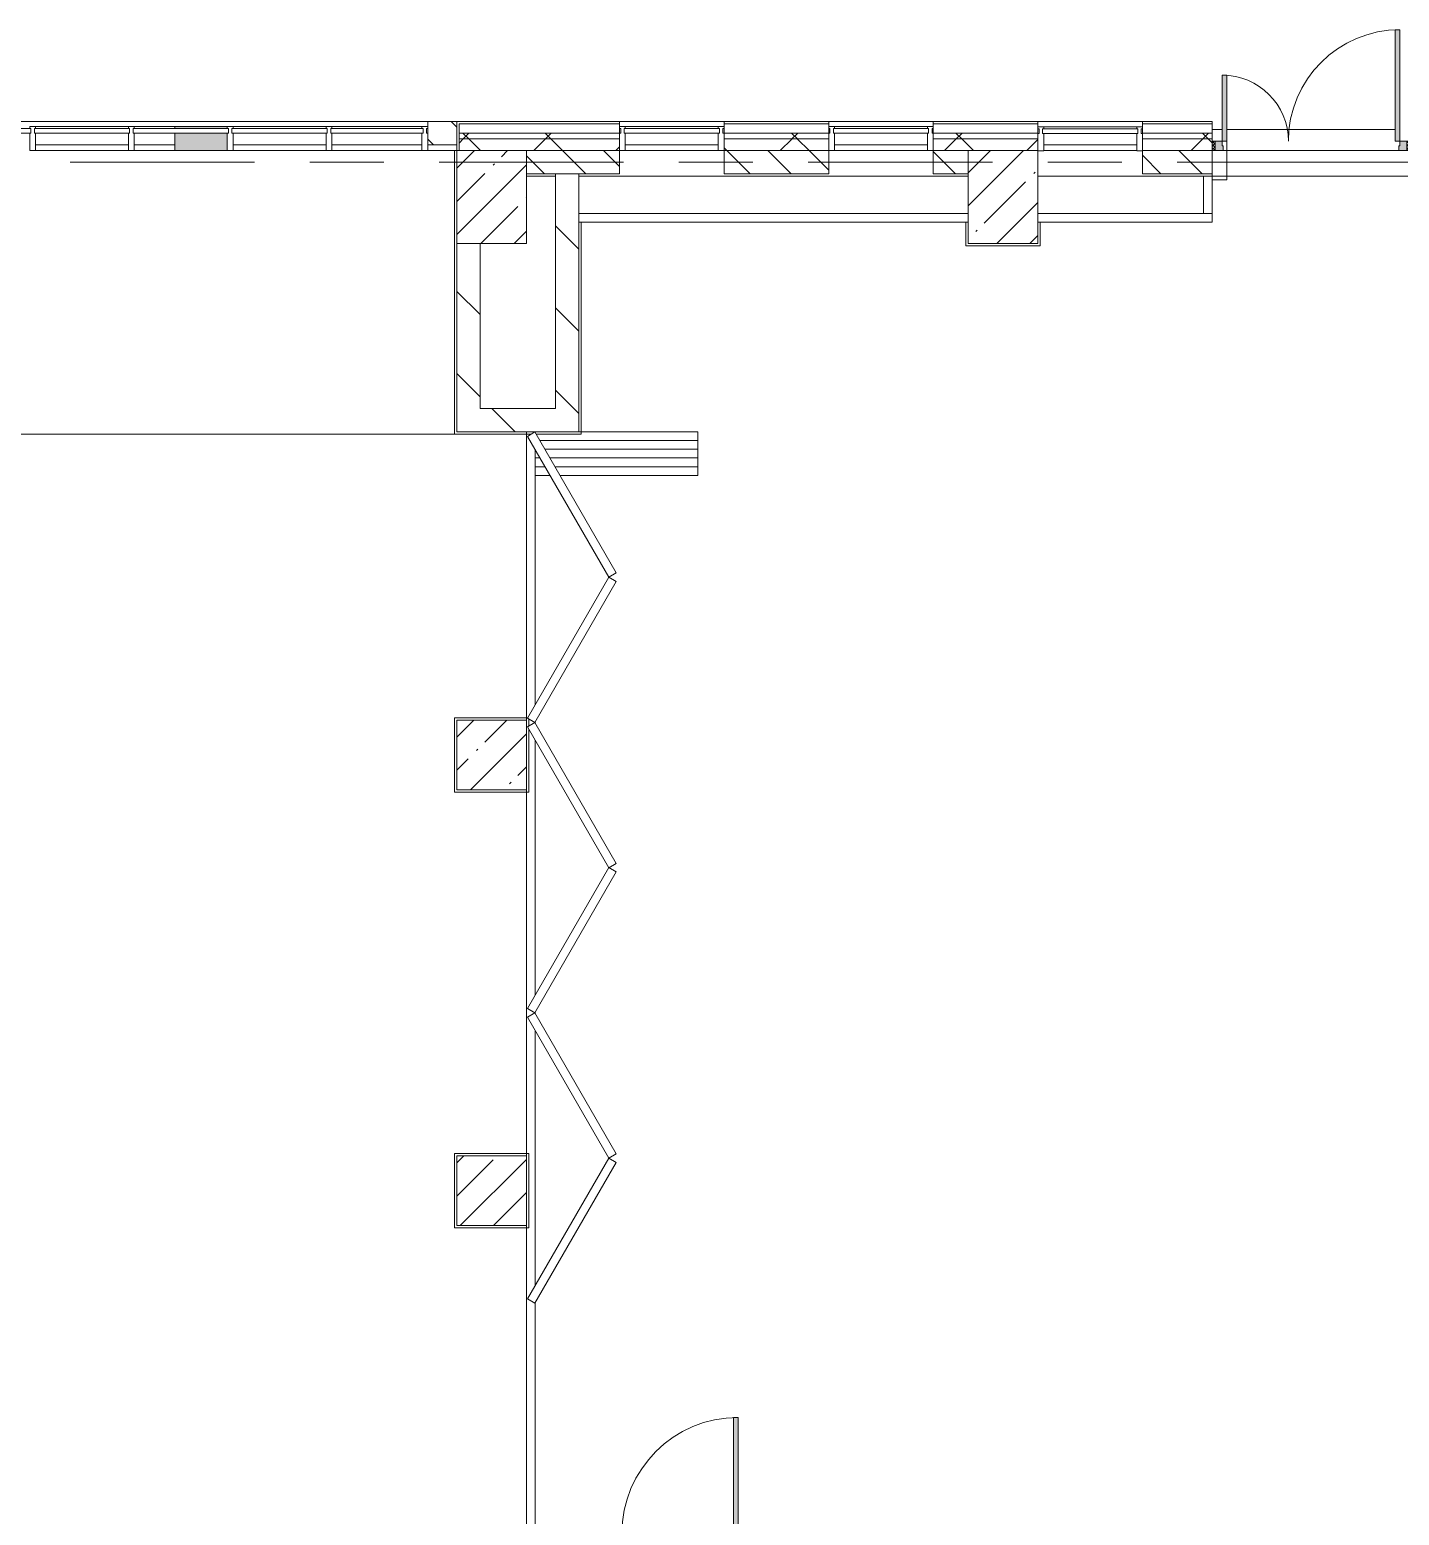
# Model space of a CAD drawing. Header units: millimetres. Extents: x 81425 to 274970, y -8553 to 29000.
# Drawn here: x 157995 to 169780, y 15358 to 28140 of the extents above; entities that cross this region are included whole.
import ezdxf

# ---------------------------------------------------------------- set-up
doc = ezdxf.new("R2010")
doc.units = ezdxf.units.MM
doc.linetypes.add('Осевая', pattern=[3175, 635, -476.25, 1587.5, -476.25])
for name, color, linetype, lineweight, true_color in [('A-DOOR-5', 7, 'Continuous', 5, 0xe2e2e2), ('A-DOOR-6', 7, 'Continuous', 5, 0xaaaaaa), ('A-DOOR-FRAM-3', 7, 'Continuous', 5, 0xe2e2e2), ('A-DOOR-FRAM-4', 7, 'Continuous', 5, 0xaaaaaa), ('A-FLOR-2', 7, 'Continuous', 5, 0xaaaaaa), ('A-GLAZ-CWMG-3', 7, 'Continuous', 5, 0x383e42)]:
    doc.layers.add(name, color=color, linetype=linetype, lineweight=lineweight, true_color=true_color)
for name, color, linetype, lineweight in [('A-GLAZ-CURT-2', 7, 'Continuous', 5), ('A-GLAZ-CWMG-2', 7, 'Continuous', 5), ('A-WALL', 7, 'Continuous', 9), ('A-WALL-7', 7, 'Continuous', 5), ('I-WALL-3', 7, 'Continuous', 5), ('S-COLS-1', 7, 'Continuous', 5), ('Оси', 7, 'Continuous', 9), ('Оси-2', 7, 'Осевая', 9)]:
    doc.layers.add(name, color=color, linetype=linetype, lineweight=lineweight)
pattern_1 = [(135, (147960.08, 0), (-176.7767, -176.7767), [])]
pattern_2 = [(135, (147960.1, 0), (-353.553, -353.553), [])]
pattern_3 = [(45, (147960.1, 0), (-353.5534, 353.5534), []), (135, (147960.1, 0), (-353.5534, -353.5534), [])]

# ---------------------------------------------------------------- blocks, each defined once
blk = doc.blocks.new('BSC_Колонна _Прямоугольная - 600х800-24078684-1_8_3_птичка')
at = {"layer": 'S-COLS-1'}
h = blk.add_hatch(dxfattribs=at)
h.set_pattern_fill('FP_82', color=256, style=0, pattern_type=2)
h.set_pattern_definition([(45, (-14010, -26700), (-285.123, 285.123), []), (45, (-13724.88, -26700), (-285.123, 285.123), [504.031, -100.806, 16.764, -84.042])])
h.paths.add_polyline_path([(-300, -400), (300, -400), (300, 400), (-300, 400), (-300, 200)])
for p, q in [((300, 400), (-300, 400)), ((-300, 400), (-300, -400)), ((300, -400), (300, 400)), ((-300, -400), (300, -400))]:
    blk.add_line(p, q, dxfattribs=at)
blk = doc.blocks.new('BSC_Колонна _Прямоугольная - 600х600-23295697-1_8_3_птичка')
at = {"layer": 'S-COLS-1'}
h = blk.add_hatch(dxfattribs=at)
h.set_pattern_fill('FP_85', color=256, style=0, pattern_type=2)
h.set_pattern_definition([(45, (-14010, -18150), (-285.123, 285.123), []), (45, (-13724.88, -18150), (-285.123, 285.123), [504.031, -100.806, 16.764, -84.042])])
h.paths.add_polyline_path([(-300, -300), (300, -300), (300, 300), (-300, 300), (-300, 281)])
for p, q in [((300, 300), (-300, 300)), ((-300, 300), (-300, -300)), ((300, -300), (300, 300)), ((-300, -300), (300, -300))]:
    blk.add_line(p, q, dxfattribs=at)
blk = doc.blocks.new('BSC_Колонна _Прямоугольная - 600х600-V59-1_8_3_птичка')
at = {"layer": 'S-COLS-1'}
h = blk.add_hatch(dxfattribs=at)
h.set_pattern_fill('FP_86', color=256, style=0, pattern_type=2)
h.set_pattern_definition([(45, (-14010, -21900), (-285.123, 285.123), []), (45, (-13724.88, -21900), (-285.123, 285.123), [504.031, -100.806, 16.764, -84.042])])
h.paths.add_polyline_path([(-300, -300), (300, -300), (300, 300), (-300, 300), (-300, -108)])
for p, q in [((300, 300), (-300, 300)), ((-300, 300), (-300, -300)), ((300, -300), (300, 300)), ((-300, -300), (300, -300))]:
    blk.add_line(p, q, dxfattribs=at)
blk = doc.blocks.new('Системная панель - Стекло - 40мм-22856102-1_8_3_птичка')
at = {"layer": 'A-GLAZ-CURT-2'}
h = blk.add_hatch(dxfattribs=at)
h.set_pattern_fill('FP_100', color=256, style=0, pattern_type=2)
h.set_pattern_definition([(45, (-17860.3, -26790), (-1414.21, 1414.21), [1000, -3000]), (45, (-18860.3, -27290), (-1414.21, 1414.21), [3000, -1000]), (45, (-16860.3, -27790), (-1414.21, 1414.21), [1000, -3000])])
h.paths.add_polyline_path([(176, -40), (410, -40), (410, 0), (-410, 0), (-410, -40), (-400, -40)])
for p, q in [((410, 0), (-410, 0)), ((-410, 0), (-410, -40)), ((410, -40), (410, 0)), ((-410, -40), (410, -40))]:
    blk.add_line(p, q, dxfattribs=at)
blk = doc.blocks.new('Прямоугольный импост - Импост структурный с накладкой - 160мм Темный-33186088-1_8_3_птичка')
at = {"layer": 'A-GLAZ-CWMG-2'}
for p, q in [((17760, 27307), (16960, 27307)), ((17760, 27150), (16960, 27150))]:
    blk.add_line(p, q, dxfattribs=at)
blk = doc.blocks.new('Прямоугольный импост - Импост структурный с накладкой - 190мм-22856094-1_8_3_птичка')
at = {"layer": 'A-GLAZ-CWMG-2'}
for p, q in [((-50, 40), (-50, 190)), ((-50, 190), (0, 190)), ((0, 190), (0, 40)), ((-40, 40), (-50, 40)), ((-50, -17), (-50, 0)), ((-50, 0), (-40, 0)), ((-40, 0), (-40, 40)), ((-10, 40), (-10, 0)), ((0, 40), (-10, 40)), ((-10, 0), (0, 0)), ((0, 0), (0, -17)), ((0, -17), (-50, -17))]:
    blk.add_line(p, q, dxfattribs=at)
blk = doc.blocks.new('Системная панель - Стекло - 40мм-V67-1_8_3_птичка')
at = {"layer": 'A-GLAZ-CURT-2'}
for p, q in [((410, 0), (-410, 0)), ((-410, 0), (-410, -40)), ((410, -40), (410, 0)), ((-410, -40), (410, -40))]:
    blk.add_line(p, q, dxfattribs=at)
blk = doc.blocks.new('Прямоугольный импост - Импост структурный с накладкой - 190мм-V68-1_8_3_птичка')
at = {"layer": 'A-GLAZ-CWMG-2'}
for p, q in [((-50, 40), (-50, 190)), ((-50, 190), (0, 190)), ((0, 190), (0, 40)), ((-40, 40), (-50, 40)), ((-50, -17), (-50, 0)), ((-50, 0), (-40, 0)), ((-40, 0), (-40, 40)), ((-10, 40), (-10, 0)), ((0, 40), (-10, 40)), ((-10, 0), (0, 0)), ((0, 0), (0, -17)), ((0, -17), (-50, -17))]:
    blk.add_line(p, q, dxfattribs=at)
blk = doc.blocks.new('Системная панель - Стекло - 40мм-V72-1_8_3_птичка')
at = {"layer": 'A-GLAZ-CURT-2'}
for p, q in [((410, 0), (-410, 0)), ((-410, 0), (-410, -40)), ((-410, -40), (410, -40)), ((410, -40), (410, 0))]:
    blk.add_line(p, q, dxfattribs=at)
blk = doc.blocks.new('Системная панель - Стекло - 40мм-22856068-1_8_3_птичка')
at = {"layer": 'A-GLAZ-CURT-2'}
h = blk.add_hatch(dxfattribs=at)
h.set_pattern_fill('FP_108', color=256, style=0, pattern_type=2)
h.set_pattern_definition([(45, (-11835.1, -26790), (-1414.21, 1414.21), [1000, -3000]), (45, (-12835.1, -27290), (-1414.21, 1414.21), [3000, -1000]), (45, (-10835.1, -27790), (-1414.21, 1414.21), [1000, -3000])])
h.paths.add_polyline_path([(400, -40), (410, -40), (410, 0), (-410, 0), (-410, -40), (-50, -40)])
for p, q in [((410, 0), (-410, 0)), ((-410, 0), (-410, -40)), ((-410, -40), (410, -40)), ((410, -40), (410, 0))]:
    blk.add_line(p, q, dxfattribs=at)
blk = doc.blocks.new('Системная панель - Стекло - 40мм-V73-1_8_3_птичка')
at = {"layer": 'A-GLAZ-CURT-2'}
for p, q in [((410, 0), (-410, 0)), ((-410, 0), (-410, -40)), ((-410, -40), (410, -40)), ((410, -40), (410, 0))]:
    blk.add_line(p, q, dxfattribs=at)
blk = doc.blocks.new('Системная панель - Стекло - 40мм-V74-1_8_3_птичка')
at = {"layer": 'A-GLAZ-CURT-2'}
for p, q in [((397.5, 0), (-397.5, 0)), ((-397.5, 0), (-397.5, -40)), ((397.5, -40), (397.5, 0)), ((-397.5, -40), (397.5, -40))]:
    blk.add_line(p, q, dxfattribs=at)
blk = doc.blocks.new('Прямоугольный импост - Импост структурный с накладкой - 160мм-20149069-1_8_3_птичка')
at = {"layer": 'A-GLAZ-CWMG-2'}
for p, q in [((9185, 27307), (8385, 27307)), ((9185, 27150), (8385, 27150))]:
    blk.add_line(p, q, dxfattribs=at)
blk = doc.blocks.new('Прямоугольный импост - Импост структурный с накладкой - 160мм-23251633-1_8_3_птичка')
at = {"layer": 'A-GLAZ-CWMG-2'}
for p, q in [((11285, 27307), (10935, 27307)), ((11285, 27307), (11285, 27290)), ((11285, 27250), (11285, 27150)), ((11285, 27150), (10935, 27150))]:
    blk.add_line(p, q, dxfattribs=at)
blk = doc.blocks.new('Прямоугольный импост - Импост структурный с накладкой - 190мм-23251634-1_8_3_птичка')
at = {"layer": 'A-GLAZ-CWMG-3'}
for points in [[(11735, 27290), (11735, 27307), (11285, 27307), (11285, 27290)], [(11735, 27100), (11735, 27250), (11285, 27250), (11285, 27100)]]:
    blk.add_hatch(color=256, dxfattribs=at).paths.add_polyline_path(points)
at = {"layer": 'A-GLAZ-CWMG-2'}
for p, q in [((11285, 27290), (11285, 27307)), ((11735, 27307), (11285, 27307)), ((11285, 27100), (11285, 27250)), ((11735, 27100), (11285, 27100))]:
    blk.add_line(p, q, dxfattribs=at)
blk = doc.blocks.new('Прямоугольный импост - Импост структурный с накладкой - 160мм-22794257-1_8_3_птичка')
at = {"layer": 'A-GLAZ-CWMG-2'}
for p, q in [((4935, 27307), (4160, 27307)), ((4935, 27150), (4160, 27150))]:
    blk.add_line(p, q, dxfattribs=at)
blk = doc.blocks.new('Прямоугольный импост - Импост структурный с накладкой - 190мм-20153711-1_8_3_птичка')
at = {"layer": 'A-GLAZ-CWMG-2'}
for p, q in [((-50, 40), (-50, 190)), ((-50, 190), (0, 190)), ((0, 190), (0, 40)), ((-40, 40), (-50, 40)), ((-50, -17), (-50, 0)), ((-50, 0), (-40, 0)), ((-40, 0), (-40, 40)), ((-10, 40), (-10, 0)), ((0, 40), (-10, 40)), ((-10, 0), (0, 0)), ((0, 0), (0, -17)), ((0, -17), (-50, -17))]:
    blk.add_line(p, q, dxfattribs=at)
blk = doc.blocks.new('Прямоугольный импост - Импост структурный с накладкой - 190мм-20153693-1_8_3_птичка')
at = {"layer": 'A-GLAZ-CWMG-2'}
for p, q in [((-25, 40), (-25, 190)), ((-25, 190), (25, 190)), ((25, 190), (25, 40)), ((-15, 40), (-25, 40)), ((-25, -17), (-25, 0)), ((-25, 0), (-15, 0)), ((-15, 0), (-15, 40)), ((15, 40), (15, 0)), ((25, 40), (15, 40)), ((15, 0), (25, 0)), ((25, 0), (25, -17)), ((25, -17), (-25, -17))]:
    blk.add_line(p, q, dxfattribs=at)
blk = doc.blocks.new('Системная панель - Стекло - 40мм-V98-1_8_3_птичка')
at = {"layer": 'A-GLAZ-CURT-2'}
for p, q in [((410, 0), (-410, 0)), ((-410, 0), (-410, -40)), ((-410, -40), (410, -40)), ((410, -40), (410, 0))]:
    blk.add_line(p, q, dxfattribs=at)
blk = doc.blocks.new('110_Дверь_СКБ_1Ст_Внутренняя1 - Д-13 1100x2100h_кладовая-33288301-1_8_3_птичка')
at = {"layer": 'A-DOOR-5'}
h = blk.add_hatch(color=256, dxfattribs=at)
h.paths.add_polyline_path([(533.2, 30), (537.5, 30), (537.5, 110), (512.5, 110), (512.5, 70), (502.5, 70), (502.5, 30), (522.5, 30)])
h.paths.add_polyline_path([(-512.5, 30), (-477.5, 30), (-477.5, 70), (-487.5, 70), (-487.5, 110), (-512.5, 110)])
at = {"layer": 'A-DOOR-6'}
h = blk.add_hatch(dxfattribs=at)
h.set_pattern_fill('FP_130', color=256, style=0, pattern_type=2)
h.set_pattern_definition([(135, (1751.41, 174.685), (-14.14214, -14.14214), []), (225, (1751.41, 174.685), (14.14214, -14.14214), [])])
h.paths.add_polyline_path([(537.5, -110), (562.5, -110), (562.5, 110), (537.5, 110), (537.5, 6.5)])
at = {"layer": 'A-DOOR-FRAM-3'}
for points in [[(472.5, 110), (512.5, 110), (512.5, 1110), (472.5, 1110), (472.5, 130)], [(-512.5, 110), (-497.5, 110), (-497.5, 118), (-567.5, 118), (-567.5, 110), (-537.5, 110)], [(-497.5, -110), (-497.5, 30), (-512.5, 30), (-512.5, -110)], [(562.5, 110), (592.5, 110), (592.5, 118), (522.5, 118), (522.5, 110), (546.8, 110)], [(537.5, -110), (533.2, 30), (522.5, 30), (522.5, -110)], [(-497.5, -118), (-497.5, -110), (-567.5, -114), (-567.5, -118), (-537.5, -118)], [(581.8, -118), (592.5, -118), (592.5, -110), (522.5, -110), (522.5, -118), (562.5, -118)]]:
    blk.add_hatch(color=256, dxfattribs=at).paths.add_polyline_path(points)
at = {"layer": 'A-DOOR-FRAM-4'}
h = blk.add_hatch(dxfattribs=at)
h.set_pattern_fill('FP_131', color=256, style=0, pattern_type=2)
h.set_pattern_definition([(45, (-371.384, 174.685), (-14.1421, 14.1421), []), (135, (-371.384, 174.685), (-14.1421, -14.1421), [])])
h.paths.add_polyline_path([(-512.5, -110), (-512.5, 110), (-537.5, 110), (-537.5, -110)])
at = {"layer": 'A-DOOR-6'}
for p, q in [((512.5, 1110), (472.5, 1110)), ((472.5, 1110), (472.5, 110)), ((512.5, 110), (512.5, 1110)), ((472.5, 110), (512.5, 110))]:
    blk.add_line(p, q, dxfattribs=at)
blk.add_arc((512.5, 110), 1000, 90, 180, dxfattribs=at)
at = {"layer": 'A-DOOR-FRAM-4'}
for p, q in [((-497.5, 118), (-567.5, 118)), ((-567.5, 118), (-567.5, 110)), ((-567.5, 110), (-497.5, 110)), ((-512.5, 110), (-537.5, 110)), ((-537.5, 110), (-537.5, -110)), ((-487.5, 110), (-512.5, 110)), ((-512.5, 110), (-512.5, 30)), ((-512.5, -110), (-512.5, 110)), ((-497.5, 110), (-512.5, 110)), ((-512.5, 110), (-512.5, 109)), ((-512.5, 109), (-497.5, 109)), ((-512.5, 30), (-477.5, 30)), ((-497.5, 30), (-512.5, 30)), ((-512.5, 30), (-512.5, -110)), ((-497.5, 110), (-497.5, 118)), ((-497.5, 109), (-497.5, 110)), ((-497.5, -110), (-497.5, 30)), ((-487.5, 70), (-487.5, 110)), ((-477.5, 70), (-487.5, 70)), ((-477.5, 30), (-477.5, 70)), ((512.5, 70), (502.5, 70)), ((502.5, 70), (502.5, 30)), ((502.5, 30), (537.5, 30)), ((512.5, 110), (512.5, 70)), ((537.5, 110), (512.5, 110)), ((592.5, 118), (522.5, 118)), ((522.5, 118), (522.5, 110)), ((537.5, 110), (522.5, 110)), ((522.5, 110), (522.5, 109)), ((522.5, 110), (592.5, 110)), ((522.5, 109), (537.5, 109)), ((537.5, 30), (522.5, 30)), ((522.5, 30), (522.5, -110)), ((537.5, 30), (537.5, 110)), ((562.5, 110), (537.5, 110)), ((537.5, 110), (537.5, -110)), ((537.5, 109), (537.5, 110)), ((537.5, -110), (537.5, 30)), ((562.5, -110), (562.5, 110)), ((592.5, 110), (592.5, 118)), ((-497.5, -110), (-567.5, -110)), ((-567.5, -110), (-567.5, -118)), ((-567.5, -118), (-497.5, -118)), ((-537.5, -110), (-512.5, -110)), ((-512.5, -110), (-497.5, -110)), ((-497.5, -118), (-497.5, -110)), ((522.5, -110), (537.5, -110)), ((592.5, -110), (522.5, -110)), ((522.5, -110), (522.5, -118)), ((522.5, -118), (592.5, -118)), ((537.5, -110), (562.5, -110)), ((592.5, -118), (592.5, -110))]:
    blk.add_line(p, q, dxfattribs=at)
blk = doc.blocks.new('DOR__перегородка__Прямоугольная - ТП-2_ Вн_ДПГ_9480х4200h_2-23998078-1_8_3_птичка')
at = {"layer": 'A-DOOR-6'}
for p, q in [((0, 0), (2650, 0)), ((3250, 0), (6400, 0)), ((7000, 0), (9480, 0)), ((0, -75), (1987, -75)), ((2137, -75), (4324, -75)), ((4474, -75), (4487, -75)), ((4637, -75), (6824, -75)), ((6974, -75), (6985, -75)), ((7135, -75), (9323, -75)), ((9105, -201), (9105, -75)), ((9180, -158), (9180, -75)), ((9255, -114), (9255, -75)), ((9405, -1474), (9405, -114)), ((9473, -75), (9480, -75)), ((9180, -1474), (9180, -244)), ((9255, -1474), (9255, -201)), ((9330, -1474), (9330, -158)), ((9105, -1474), (9105, -288)), ((9480, -1474), (9480, -450)), ((9105, -1474), (9480, -1474))]:
    blk.add_line(p, q, dxfattribs=at)
at = {"layer": 'A-DOOR-FRAM-4'}
for p, q in [((2019, -7), (1982, -72)), ((1982, -72), (3194, -772)), ((3231, -707), (2019, -7)), ((4443, -7), (3230, -707)), ((3268, -772), (4480, -72)), ((4480, -72), (4443, -7)), ((4518, -7), (4481, -72)), ((4481, -72), (5693, -772)), ((5731, -707), (4518, -7)), ((6942, -7), (5730, -707)), ((5767, -772), (6980, -72)), ((6980, -72), (6942, -7)), ((7017, -7), (6979, -72)), ((6979, -72), (8192, -772)), ((8229, -707), (7017, -7)), ((9441, -7), (8229, -707)), ((8267, -772), (9479, -72)), ((9479, -72), (9441, -7)), ((3194, -772), (3231, -707)), ((3230, -707), (3268, -772)), ((5693, -772), (5731, -707)), ((5730, -707), (5767, -772)), ((8192, -772), (8229, -707)), ((8229, -707), (8267, -772))]:
    blk.add_line(p, q, dxfattribs=at)
blk = doc.blocks.new('Прямоугольный импост - Импост структурный с накладкой - 190мм-22856098-1_8_3_птичка')
at = {"layer": 'A-GLAZ-CWMG-2'}
for p, q in [((0, 190), (-50, 190)), ((-50, 190), (-50, 40)), ((0, 40), (0, 190)), ((-50, 40), (-40, 40)), ((-40, 0), (-50, 0)), ((-50, 0), (-50, -17)), ((-40, 40), (-40, 0)), ((-10, 0), (-10, 40)), ((-10, 40), (0, 40)), ((0, 0), (-10, 0)), ((0, -17), (0, 0)), ((-50, -17), (0, -17))]:
    blk.add_line(p, q, dxfattribs=at)
blk = doc.blocks.new('Прямоугольный импост - Импост структурный с накладкой - 190мм-V102-1_8_3_птичка')
at = {"layer": 'A-GLAZ-CWMG-2'}
for p, q in [((0, 190), (-50, 190)), ((-50, 190), (-50, 40)), ((0, 40), (0, 188)), ((-50, 40), (-40, 40)), ((-40, 0), (-50, 0)), ((-50, 0), (-50, -17)), ((-40, 40), (-40, 0)), ((-10, 0), (-10, 40)), ((-10, 40), (0, 40)), ((0, 0), (-10, 0)), ((0, -17), (0, 0)), ((-50, -17), (0, -17))]:
    blk.add_line(p, q, dxfattribs=at)
blk = doc.blocks.new('BSC_Колонна _Прямоугольная - 600х800-V166-1_8_3_птичка')
at = {"layer": 'S-COLS-1'}
h = blk.add_hatch(dxfattribs=at)
h.set_pattern_fill('FP_180', color=256, style=0, pattern_type=2)
h.set_pattern_definition([(45, (-18410.26, -26700), (-285.123, 285.123), []), (45, (-18125.13, -26700), (-285.123, 285.123), [504.031, -100.806, 16.764, -84.042])])
h.paths.add_polyline_path([(-126, -400), (300, -400), (300, 400), (-300, 400), (-300, -400)])
for p, q in [((300, 400), (-300, 400)), ((-300, 400), (-300, -400)), ((300, -400), (300, 400)), ((-300, -400), (300, -400))]:
    blk.add_line(p, q, dxfattribs=at)
blk = doc.blocks.new('110_Дверь_СКБ_2Ст_Наружная - ДН-1_л_ Двухстворчатая 1450 х3300 _h_ в свету с верхним остеклением-23567691-1_8_3_птичка')
at = {"layer": 'A-DOOR-5'}
for points in [[(785, -45), (785, 915), (745, 915), (745, -45)], [(-705, -45), (-705, 525), (-745, 525), (-745, -45)]]:
    blk.add_hatch(color=256, dxfattribs=at).paths.add_polyline_path(points)
h = blk.add_hatch(color=256, dxfattribs=at)
h.paths.add_polyline_path([(785, -125), (845, -125), (845, -45), (785, -45), (785, -85), (775, -85), (775, -125)])
h.paths.add_polyline_path([(-805, -125), (-735, -125), (-735, -85), (-745, -85), (-745, -45), (-805, -45), (-805, -51)])
at = {"layer": 'A-DOOR-6'}
h = blk.add_hatch(dxfattribs=at)
h.set_pattern_fill('FP_195', color=256, style=0, pattern_type=2)
h.set_pattern_definition([(135, (1501.41, 189.685), (-14.14214, -14.14214), []), (225, (1501.41, 189.685), (14.14214, -14.14214), [])])
h.paths.add_polyline_path([(845, -125), (870, -125), (870, -45), (845, -45), (845, -85)])
at = {"layer": 'A-DOOR-FRAM-4'}
h = blk.add_hatch(dxfattribs=at)
h.set_pattern_fill('FP_196', color=256, style=0, pattern_type=2)
h.set_pattern_definition([(45, (-621.384, 189.685), (-14.1421, 14.1421), []), (135, (-621.384, 189.685), (-14.1421, -14.1421), [])])
h.paths.add_polyline_path([(-805, -125), (-811, -45), (-830, -51), (-830, -125), (-811, -125)])
at = {"layer": 'A-DOOR-6'}
for p, q in [((785, 915), (745, 915)), ((745, 915), (745, -45)), ((785, -45), (785, 915)), ((-745, 525), (-745, -45)), ((-705, 525), (-745, 525)), ((-705, -45), (-705, 525)), ((-745, -45), (-705, -45)), ((745, -45), (785, -45))]:
    blk.add_line(p, q, dxfattribs=at)
for centre, radius, start, end in [((785, -45), 960, 90, 180), ((-745, -45), 570, 0, 90)]:
    blk.add_arc(centre, radius, start, end, dxfattribs=at)
at = {"layer": 'A-DOOR-FRAM-4'}
for p, q in [((-805, -45), (-830, -45)), ((-830, -45), (-830, -125)), ((-830, -125), (-805, -125)), ((-745, -45), (-805, -45)), ((-805, -45), (-805, -125)), ((-805, -125), (-805, -45)), ((-805, -125), (-735, -125)), ((-745, -85), (-745, -45)), ((-735, -85), (-745, -85)), ((-735, -125), (-735, -85)), ((785, -85), (775, -85)), ((775, -85), (775, -125)), ((775, -125), (845, -125)), ((785, -45), (785, -85)), ((845, -45), (785, -45)), ((845, -125), (845, -45)), ((870, -45), (845, -45)), ((845, -45), (845, -125)), ((845, -125), (870, -125)), ((870, -125), (870, -45))]:
    blk.add_line(p, q, dxfattribs=at)
blk = doc.blocks.new('Системная панель - Стекло - 40мм-V183-1_8_3_птичка')
at = {"layer": 'A-GLAZ-CURT-2'}
for p, q in [((410, 0), (-410, 0)), ((-410, 0), (-410, -40)), ((410, -40), (410, 0)), ((-410, -40), (410, -40))]:
    blk.add_line(p, q, dxfattribs=at)
blk = doc.blocks.new('Зашивка приборов отопления12 - Зашивка приборов отопления-33278990-1_8_3_птичка')
at = {"layer": 'A-WALL-7'}
for p, q in [((37640, 23400), (34290, 23400)), ((34290, 23079), (37640, 23079)), ((37640, 23079), (34290, 23079)), ((34290, 23004), (37640, 23004))]:
    blk.add_line(p, q, dxfattribs=at)
blk = doc.blocks.new('Зашивка приборов отопления13 - Зашивка приборов отопления-33279120-1_8_3_птичка')
at = {"layer": 'A-WALL-7'}
for p, q in [((20136, 26880), (18710, 26880)), ((20136, 26880), (20136, 26560)), ((20136, 26560), (20136, 26880)), ((20210, 26560), (20210, 26880)), ((18710, 26560), (20136, 26560)), ((18710, 26485), (20210, 26485)), ((20210, 26560), (20136, 26560)), ((20136, 26484), (20210, 26484)), ((20210, 26485), (20210, 26560))]:
    blk.add_line(p, q, dxfattribs=at)

msp = doc.modelspace()

# ---------------------------------------------------------------- hatches: boundary and pattern name
at = {"layer": 'A-WALL-7'}
h = msp.add_hatch(dxfattribs=at)
h.set_pattern_fill('FP_94', color=256, style=0, pattern_type=2)
h.set_pattern_definition(pattern_1)
h.paths.add_polyline_path([(161650.1, 27150), (161670.1, 27150), (161670.1, 27350), (161420.3, 27350), (161420.3, 27150)])
h.paths.add_polyline_path([(152020.1, 27150), (152070.1, 27150), (152070.1, 27350), (152020.1, 27350), (152020.1, 27247.7)])
h = msp.add_hatch(dxfattribs=at)
h.set_pattern_fill('FP_83', color=256, style=0, pattern_type=2)
h.set_pattern_definition(pattern_3)
h.paths.add_polyline_path([(181720.1, 27200), (181720.1, 27250), (179870.1, 27250), (179870.1, 27200), (181680.6, 27200)])
h.paths.add_polyline_path([(168170.1, 27200), (168170.1, 27250), (167570.3, 27250), (167570.3, 27200)])
h.paths.add_polyline_path([(169870.1, 27200), (178770.1, 27200), (178770.1, 27250), (169870.1, 27250), (169870.1, 27210)])
h.paths.add_polyline_path([(165770.3, 27200), (166670.3, 27200), (166670.3, 27250), (165770.3, 27250), (165770.3, 27210)])
h.paths.add_polyline_path([(163070.3, 27200), (163070.3, 27250), (161690.1, 27250), (161690.1, 27200), (162270.1, 27200)])
h.paths.add_polyline_path([(164870.3, 27200), (164870.3, 27250), (163970.3, 27250), (163970.3, 27200), (164559, 27200)])
h = msp.add_hatch(dxfattribs=at)
h.set_pattern_fill('FP_83', color=256, style=0, pattern_type=2)
h.set_pattern_definition(pattern_3)
h.paths.add_polyline_path([(173770.1, 27100), (178738.1, 27102), (178738.1, 27110), (178770.1, 27115.5), (178770.1, 27200), (169870.1, 27200), (169870.1, 27100), (171073.2, 27100)])
h.paths.add_polyline_path([(162720.1, 27100), (163070.3, 27100), (163070.3, 27200), (161690.1, 27200), (161690.1, 27100), (162270.1, 27100)])
h.paths.add_polyline_path([(164870.3, 27100), (164870.3, 27200), (163970.3, 27197.6), (163970.3, 27100)])
h.paths.add_polyline_path([(180970.1, 27100), (181670.1, 27100), (181670.1, 27200), (179870.1, 27200), (179870.1, 27110), (179902.1, 27109.2), (179902.1, 27102), (180469.6, 27100)])
h.paths.add_polyline_path([(165770.3, 27100), (166670.3, 27100), (166670.3, 27200), (165770.3, 27200), (165770.3, 27166.5)])
h.paths.add_polyline_path([(168170.1, 27100), (168170.1, 27200), (167570.3, 27200), (167570.3, 27100)])
h = msp.add_hatch(dxfattribs=at)
h.set_pattern_fill('FP_94', color=256, style=0, pattern_type=2)
h.set_pattern_definition(pattern_1)
h.paths.add_polyline_path([(166070.3, 26900), (166070.3, 27100), (165770.3, 27100), (165770.3, 26900)])
h.paths.add_polyline_path([(162270.1, 26900), (163070.3, 26900), (163070.3, 27100), (162270.1, 27100), (162270.1, 26995.1)])
h.paths.add_polyline_path([(168170.1, 26900), (168170.1, 27100), (167570.3, 27100), (167570.3, 26900)])
h.paths.add_polyline_path([(163970.3, 26900), (164870.3, 26900), (164870.3, 27100), (163970.3, 27100), (163970.3, 26930.5)])
at = {"layer": 'I-WALL-3'}
h = msp.add_hatch(dxfattribs=at)
h.set_pattern_fill('FP_93', color=256, style=0, pattern_type=2)
h.set_pattern_definition(pattern_2)
h.paths.add_polyline_path([(162720.1, 24680), (162720.1, 26900), (162520.1, 26900), (162520.1, 24680)])
h = msp.add_hatch(dxfattribs=at)
h.set_pattern_fill('FP_93', color=256, style=0, pattern_type=2)
h.set_pattern_definition(pattern_2)
h.paths.add_polyline_path([(161870.3, 24680), (161870.3, 26300), (161670.3, 26300), (161670.3, 24680)])
h = msp.add_hatch(dxfattribs=at)
h.set_pattern_fill('FP_93', color=256, style=0, pattern_type=2)
h.set_pattern_definition(pattern_2)
h.paths.add_polyline_path([(161870.3, 24680), (162520.1, 24680), (162520.1, 24880), (161870.3, 24880), (161870.3, 24791.7)])

# ---------------------------------------------------------------- linework, layer by layer
at = {"layer": 'A-FLOR-2'}
for p, q in [((158845.1, 27100), (158045.1, 27100)), ((159245.1, 27100), (158895.1, 27100)), ((160545.3, 27100), (159745.3, 27100)), ((161370.3, 27100), (160595.3, 27100)), ((161670.1, 27100), (161420.3, 27100)), ((161650.1, 24660), (161650.1, 27100)), ((168295.1, 27180), (168295.1, 26849)), ((168295.1, 26849), (168170.5, 26849)), ((162740.1, 26484), (162740.1, 24660)), ((166050.3, 26280), (166050.3, 26484)), ((166690.3, 26485), (166690.3, 26280)), ((166690.3, 26280), (166050.3, 26280)), ((157670.1, 24660), (162308.9, 24660)), ((162740.1, 24660), (162352.7, 24660)), ((161650.1, 21580), (161650.1, 22220)), ((161650.1, 22220), (162278.7, 22220)), ((162290.1, 22209.1), (162290.1, 22149.8)), ((162290.1, 22119.1), (162290.1, 21580)), ((162290.1, 21580), (161650.1, 21580)), ((161650.1, 17830), (161650.1, 18470)), ((161650.1, 18470), (162290.1, 18470)), ((162290.1, 18470), (162290.1, 17830)), ((162290.1, 17830), (161650.1, 17830))]:
    msp.add_line(p, q, dxfattribs=at)
at = {"layer": 'A-WALL'}
for p, q in [((161690.1, 27100), (161690.1, 27330)), ((161690.1, 27330), (163070.3, 27330)), ((161690.1, 27250), (163070.3, 27250)), ((163970.3, 27330), (164870.3, 27330)), ((163970.3, 27250), (164870.3, 27250)), ((165770.3, 27330), (166670.3, 27330)), ((165770.3, 27250), (166670.3, 27250)), ((167570.3, 27330), (168170.1, 27330)), ((167570.3, 27250), (168170.1, 27250)), ((161690.1, 27200), (163070.3, 27200)), ((162270.1, 27100), (163070.3, 27100)), ((163070.3, 27100), (162270.1, 27100)), ((163970.3, 27200), (164870.3, 27200)), ((163970.3, 27100), (164870.3, 27100)), ((164870.3, 27100), (163970.3, 27100)), ((165770.3, 27200), (166670.3, 27200)), ((165770.3, 27100), (166070.3, 27100)), ((166070.3, 27100), (165770.3, 27100)), ((167570.3, 27200), (168170.1, 27200)), ((167570.3, 27100), (168170.1, 27100)), ((168170.1, 27100), (167570.3, 27100)), ((162720.1, 26900), (162520.1, 26900))]:
    msp.add_line(p, q, dxfattribs=at)
at = {"layer": 'A-WALL-7'}
for p, q in [((152020.1, 27350), (164870.3, 27350)), ((161420.3, 27350), (161420.3, 27150)), ((161670.1, 27350), (161670.1, 27100)), ((163070.3, 27100), (163070.3, 27350)), ((163970.3, 27350), (163970.3, 27100)), ((168170.1, 27350), (164870.3, 27350)), ((164870.3, 27100), (164870.3, 27350)), ((165770.3, 27350), (165770.3, 27100)), ((166670.3, 27100), (166670.3, 27350)), ((167570.3, 27350), (167570.3, 27100)), ((168170.1, 27180), (168170.1, 27350)), ((168170.1, 27280), (168255.1, 27280)), ((168295.1, 27280), (169745.1, 27280)), ((161420.3, 27150), (161670.1, 27150)), ((163070.3, 26900), (163070.3, 27100)), ((163920.3, 27100), (163120.3, 27100)), ((163970.3, 27100), (163970.3, 26900)), ((164870.3, 26900), (164870.3, 27100)), ((165720.3, 27100), (164920.3, 27100)), ((165770.3, 27100), (165770.3, 26900)), ((167520.5, 27100), (166719.9, 27100)), ((167570.3, 27100), (167570.3, 26900)), ((168170.1, 26900), (168170.1, 27100)), ((169775.1, 27100), (168265.1, 27100)), ((162270.1, 26900), (162520.1, 26900)), ((162720.1, 26900), (163070.3, 26900)), ((163970.3, 26900), (164870.3, 26900)), ((165770.3, 26900), (166070.3, 26900)), ((167570.3, 26900), (168170.1, 26900))]:
    msp.add_line(p, q, dxfattribs=at)
at = {"layer": 'I-WALL-3'}
for p, q in [((163120.3, 27100), (163920.3, 27100)), ((164920.3, 27100), (165720.3, 27100)), ((166719.9, 27100), (167520.5, 27100)), ((168265.1, 27100), (169775.1, 27100)), ((162520.1, 26880), (162270.1, 26880)), ((162520.1, 26900), (162520.1, 24880)), ((162720.1, 24680), (162720.1, 26900)), ((166070.3, 26880), (162720.1, 26880)), ((168170.1, 26880), (166670.3, 26880)), ((168170.1, 26900), (168170.1, 26880)), ((169870.1, 26880), (168170.5, 26880)), ((161670.3, 26300), (161670.3, 24680)), ((161870.3, 24880), (161870.3, 26300)), ((162520.1, 24880), (161870.3, 24880)), ((161670.3, 24680), (162720.1, 24680))]:
    msp.add_line(p, q, dxfattribs=at)
at = {"layer": 'Оси'}
msp.add_line((169250.6, 27000), (181750.6, 27000), dxfattribs=at)
at = {"layer": 'Оси-2'}
msp.add_line((157231.3, 27000), (169250.6, 27000), dxfattribs=at)

# ---------------------------------------------------------------- block references
at = {"layer": 'A-DOOR-6'}
for name, p in [('110_Дверь_СКБ_2Ст_Наружная - ДН-1_л_ Двухстворчатая 1450 х3300 _h_ в свету с верхним остеклением-23567691-1_8_3_птичка', (169000.6, 27225)), ('110_Дверь_СКБ_1Ст_Внутренняя1 - Д-13 1100x2100h_кладовая-33288301-1_8_3_птичка', (163577.6, 15090))]:
    msp.add_blockref(name, p, dxfattribs=at)
at = {"layer": 'A-DOOR-6', "rotation": 90.00000000000044}
msp.add_blockref('DOR__перегородка__Прямоугольная - ТП-2_ Вн_ДПГ_9480х4200h_2-23998078-1_8_3_птичка', (162270.1, 15200), dxfattribs=at)
at = {"layer": 'A-GLAZ-CURT-2'}
for name, p in [('Системная панель - Стекло - 40мм-V98-1_8_3_птичка', (157595.1, 27290)), ('Системная панель - Стекло - 40мм-V72-1_8_3_птичка', (158445.1, 27290)), ('Системная панель - Стекло - 40мм-22856068-1_8_3_птичка', (159295.2, 27290)), ('Системная панель - Стекло - 40мм-V73-1_8_3_птичка', (160145.3, 27290)), ('Системная панель - Стекло - 40мм-V74-1_8_3_птичка', (160982.8, 27290)), ('Системная панель - Стекло - 40мм-V183-1_8_3_птичка', (163520.3, 27290)), ('Системная панель - Стекло - 40мм-22856102-1_8_3_птичка', (165320.3, 27290)), ('Системная панель - Стекло - 40мм-V67-1_8_3_птичка', (167120.3, 27288.3))]:
    msp.add_blockref(name, p, dxfattribs=at)
at = {"layer": 'A-GLAZ-CWMG-2', "extrusion": (0, 0, -1), "rotation": 180}
for name, p in [('Прямоугольный импост - Импост структурный с накладкой - 190мм-20153693-1_8_3_птичка', (-158020.1, 27290)), ('Прямоугольный импост - Импост структурный с накладкой - 190мм-20153693-1_8_3_птичка', (-158870.1, 27290)), ('Прямоугольный импост - Импост структурный с накладкой - 190мм-20153693-1_8_3_птичка', (-159720.3, 27290)), ('Прямоугольный импост - Импост структурный с накладкой - 190мм-20153693-1_8_3_птичка', (-160570.3, 27290)), ('Прямоугольный импост - Импост структурный с накладкой - 190мм-20153711-1_8_3_птичка', (-161420.3, 27290)), ('Прямоугольный импост - Импост структурный с накладкой - 190мм-22856094-1_8_3_птичка', (-163970.3, 27290)), ('Прямоугольный импост - Импост структурный с накладкой - 190мм-22856094-1_8_3_птичка', (-165770.3, 27290)), ('Прямоугольный импост - Импост структурный с накладкой - 190мм-V68-1_8_3_птичка', (-167570.3, 27288.3))]:
    msp.add_blockref(name, p, dxfattribs=at)
at = {"layer": 'A-GLAZ-CWMG-2'}
for name, p in [('Прямоугольный импост - Импост структурный с накладкой - 160мм-20149069-1_8_3_птичка', (149660.1, 0)), ('Прямоугольный импост - Импост структурный с накладкой - 160мм-23251633-1_8_3_птичка', (147960.1, 0)), ('Прямоугольный импост - Импост структурный с накладкой - 190мм-23251634-1_8_3_птичка', (147960.1, 0)), ('Прямоугольный импост - Импост структурный с накладкой - 160мм-20149069-1_8_3_птичка', (151360.3, 0)), ('Прямоугольный импост - Импост структурный с накладкой - 160мм-22794257-1_8_3_птичка', (156435.3, 0)), ('Прямоугольный импост - Импост структурный с накладкой - 160мм Темный-33186088-1_8_3_птичка', (146160.1, 0)), ('Прямоугольный импост - Импост структурный с накладкой - 160мм Темный-33186088-1_8_3_птичка', (147960.1, 0)), ('Прямоугольный импост - Импост структурный с накладкой - 160мм Темный-33186088-1_8_3_птичка', (149760.1, -1.7))]:
    msp.add_blockref(name, p, dxfattribs=at)
at = {"layer": 'A-GLAZ-CWMG-2', "rotation": 180}
for name, p in [('Прямоугольный импост - Импост структурный с накладкой - 190мм-22856098-1_8_3_птичка', (163070.3, 27290)), ('Прямоугольный импост - Импост структурный с накладкой - 190мм-22856098-1_8_3_птичка', (164870.3, 27290)), ('Прямоугольный импост - Импост структурный с накладкой - 190мм-V102-1_8_3_птичка', (166670.3, 27288.3))]:
    msp.add_blockref(name, p, dxfattribs=at)
at = {"layer": 'A-WALL-7'}
for name, p in [('Зашивка приборов отопления12 - Зашивка приборов отопления-33278990-1_8_3_птичка', (128430.3, 3480)), ('Зашивка приборов отопления13 - Зашивка приборов отопления-33279120-1_8_3_птичка', (147960.1, 0))]:
    msp.add_blockref(name, p, dxfattribs=at)
at = {"layer": 'S-COLS-1'}
for name, p in [('BSC_Колонна _Прямоугольная - 600х800-24078684-1_8_3_птичка', (161970.1, 26700)), ('BSC_Колонна _Прямоугольная - 600х800-V166-1_8_3_птичка', (166370.3, 26700)), ('BSC_Колонна _Прямоугольная - 600х600-V59-1_8_3_птичка', (161970.1, 21900)), ('BSC_Колонна _Прямоугольная - 600х600-23295697-1_8_3_птичка', (161970.1, 18150))]:
    msp.add_blockref(name, p, dxfattribs=at)

doc.saveas('drawing.dxf')
